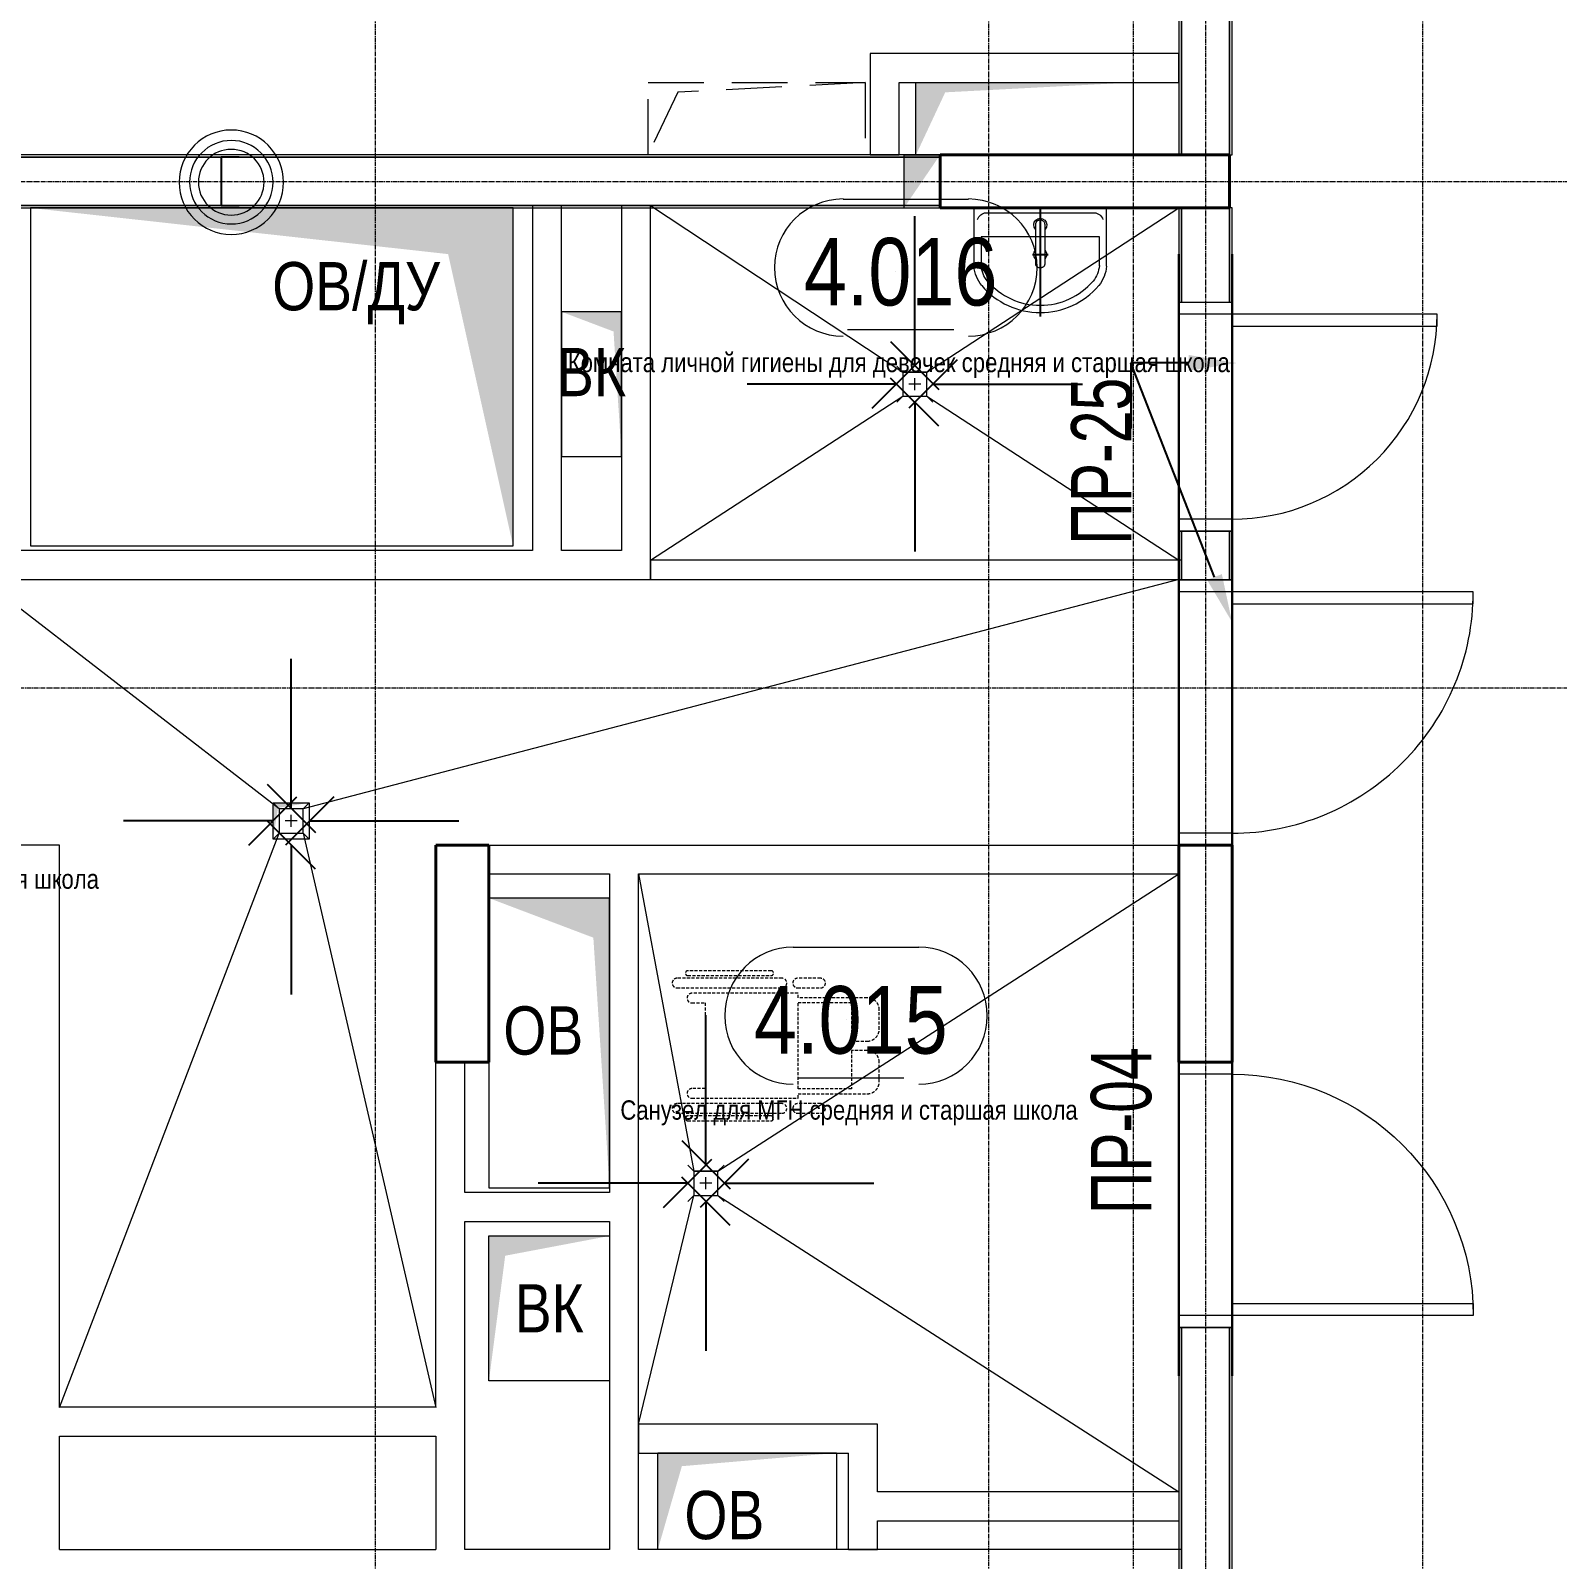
# Model space of a CAD drawing. Header units: millimetres. Extents: x -65509 to 912790, y 446 to 713294.
# Drawn here: x 438131 to 444460, y 521873 to 528208 of the extents above; entities that cross this region are included whole.
import ezdxf
from ezdxf import colors
from ezdxf.entities.mleader import LeaderData, LeaderLine
from ezdxf.enums import TextEntityAlignment as Align
from ezdxf.math import Vec2, Vec3

# ---------------------------------------------------------------- set-up
doc = ezdxf.new("R2010")
doc.units = ezdxf.units.MM
for name, pattern in [('CENTER2', [28.575, 19.05, -3.175, 3.175, -3.175]), ('DASHED', [19.05, 12.7, -6.35]), ('HIDDEN', [9.525, 6.35, -3.175]), ('HIDDEN2', [4.7625, 3.175, -1.5875])]:
    doc.linetypes.add(name, pattern=pattern)
doc.layers.get('Defpoints').update_dxf_attribs({"color": 250})
for name, color, linetype, lineweight in [('АИ_Сантехника', 4, 'Continuous', 0), ('АР_Area', 250, 'Continuous', 5), ('АР_Двери', 5, 'Continuous', 9), ('АР_Колонны', 250, 'Continuous', 30), ('АР_Отверстия', 250, 'Continuous', 9), ('АР_Сантехника_МГН', 4, 'Continuous', 0), ('АР_Стены ЖБ', 250, 'Continuous', 35), ('АР_Стены кирпич', 250, 'Continuous', 20), ('АР_Стены ПЕНОблок', 250, 'Continuous', 20), ('АР_Тонкая', 250, 'Continuous', 5), ('ВК_Шахты', 250, 'Continuous', 9), ('КМ_Фахверки', 250, 'Continuous', 25), ('ОВ_Классы', 250, 'Continuous', 0), ('ОВ_Отопление', 250, 'Continuous', 5), ('ОВ_Шахты', 250, 'Continuous', 5), ('РД_Оси_100', 250, 'Continuous', 0), ('РД_Разуклонка к трапам', 124, 'Continuous', 0)]:
    doc.layers.add(name, color=color, linetype=linetype, lineweight=lineweight)
for name, color, linetype, lineweight, plot in [('АР_Делит', 250, 'Continuous', 0, False), ('РД_Проем', 250, 'Continuous', 0, False), ('РД_проем_инж перемыч_подсчет', 250, 'Continuous', 30, False)]:
    doc.layers.add(name, color=color, linetype=linetype, lineweight=lineweight, plot=plot)
doc.layers.add('РД_Перемычка инж проемов', color=250, linetype='Continuous')
doc.styles.add('Arial0', font='arial.ttf')
doc.styles.add('style1', font='ARIALN.TTF')
doc.styles.add('ккк', font='isocpeur.ttf', dxfattribs={"width": 0.85, "oblique": 15})
doc.dimstyles.new('scale_100', dxfattribs={"dimtxt": 250, "dimasz": 125, "dimexe": 60, "dimexo": 100, "dimgap": 30, "dimtad": 1, "dimdec": 0, "dimdsep": 46, "dimtxsty": 'style1', "dimblk": 'OBLIQUE', "dimcen": 150, "dimdle": 60, "dimclrd": 256, "dimclre": 256, "dimclrt": 256, "dimadec": 0, "dimazin": 0, "dimtfac": 1, "dimtdec": 0, "dimtmove": 1, "dimatfit": 3, "dimldrblk": 'OBLIQUE', "dimfxl": 1, "dimtolj": 1, "dimtzin": 0, "dimarcsym": 0})

# ---------------------------------------------------------------- blocks, each defined once
blk = doc.blocks.new('otv')
at = {"linetype": 'Continuous'}
blk.add_lwpolyline([(0, -1), (0, 0), (1, 0), (1, -1)], close=True, dxfattribs=at)
blk.add_solid([(0, -1), (0, 0), (0.1346, -0.1366), (1, 0)], dxfattribs=at)
blk = doc.blocks.new('otv пунктир')
at = {"linetype": 'HIDDEN', "ltscale": 0.07}
blk.add_lwpolyline([(0, 0), (0, 1), (1, 1), (1, 0)], close=True, dxfattribs=at)
blk.add_lwpolyline([(0, 1), (0.1346, 0.1366), (1, 0)], dxfattribs=at)
blk = doc.blocks.new('Ф_пеноблок 200')
at = {"layer": 'АР_Делит', "color": 1}
for radius in [216.3, 173, 136.2]:
    blk.add_circle((103.4, -41.9), radius, dxfattribs=at)
at = {"layer": 'КМ_Фахверки'}
blk.add_lwpolyline([(0, -75), (0, 0), (200, 0), (200, -75)], dxfattribs=at)
blk = doc.blocks.new('_Oblique')
at = {"color": 0, "linetype": 'ByBlock', "lineweight": -2}
blk.add_line((-0.5, -0.5), (0.5, 0.5), dxfattribs=at)
blk = doc.blocks.new('A$Cd7e03b91')
at = {"layer": 'РД_Разуклонка к трапам', "lineweight": 0}
for p, q in [((-100, 100), (-150, 150)), ((100, 100), (150, 150)), ((-50, 0), (50, 0)), ((0, -50), (0, 50)), ((-100, -100), (-150, -150)), ((100, -100), (150, -150))]:
    blk.add_line(p, q, dxfattribs=at)
blk.add_lwpolyline([(-100, 100), (100, 100), (100, -100), (-100, -100), (-100, 100)], dxfattribs=at)
blk.add_lwpolyline([(-100, 100), (100, 100), (100, -100), (-100, -100), (-100, 100)], dxfattribs=at)
blk = doc.blocks.new('СОШ_2200_АР_ОСИ_М100_28.05.24')
at = {"layer": 'РД_Оси_100', "linetype": 'CENTER2'}
for p, q in [((49960, -6155), (49960, 139938.679)), ((71363.995, 19200), (33000, 19200))]:
    blk.add_line(p, q, dxfattribs=at)
for points in [[(52500, 139938.679), (52500, -5755), (52358.276, -6155)], [(53100, 139938.679), (53100, -5755), (52949.266, -6155)], [(54300, 139938.679), (54300, -6155)], [(53400, 70753.904), (53400, -5755), (53550, -6155)], [(33000, 21300), (71363.995, 21300)]]:
    blk.add_lwpolyline(points, dxfattribs=at)
blk = doc.blocks.new('Коляска')
at = {"layer": 'АИ_Сантехника', "linetype": 'DASHED', "lineweight": 0}
for p, q in [((-310.9, 71.7), (-310.9, -273.5)), ((-290.9, -273.5), (-290.9, 71.7)), ((-279.8, 116.6), (-279.8, -318.4)), ((-239.8, -318.4), (-239.8, 116.6)), ((239.8, 116.6), (239.8, -318.4)), ((279.8, -318.4), (279.8, 116.6)), ((290.9, 71.7), (290.9, -273.5)), ((310.9, -273.5), (310.9, 71.7)), ((-217.5, 55), (-217.5, -385)), ((-177.5, 0), (-177.5, 55)), ((177.5, 0), (-177.5, 0)), ((177.5, 55), (177.5, 0)), ((217.5, -385), (217.5, 55)), ((-279.8, -383.4), (-279.8, -478.4)), ((-239.8, -478.4), (-239.8, -383.4)), ((-217.5, -385), (-199, -385)), ((-199, -385), (-199, -671.7)), ((-179, -606.7), (-179, -385)), ((-179, -385), (179, -385)), ((179, -385), (179, -606.7)), ((199, -671.7), (199, -385)), ((199, -385), (217.5, -385)), ((239.8, -383.4), (239.8, -478.4)), ((279.8, -478.4), (279.8, -383.4)), ((-19, -606.7), (-179, -606.7)), ((-19, -671.7), (-19, -606.7)), ((179, -606.7), (19, -606.7)), ((19, -606.7), (19, -671.7)), ((-149, -721.7), (-69, -721.7)), ((69, -721.7), (149, -721.7))]:
    blk.add_line(p, q, dxfattribs=at)
for centre, radius, start, end in [((-259.8, 116.6), 20, 0, 180), ((259.8, 116.6), 20, 0, 180), ((-300.9, 71.7), 10, 0, 180), ((-197.5, 55), 20, 0, 180), ((197.5, 55), 20, 0, 180), ((300.9, 71.7), 10, 0, 180), ((-300.9, -273.5), 10, 180, 0), ((300.9, -273.5), 10, 180, 0), ((-259.8, -318.4), 20, 180, 0), ((-259.8, -383.4), 20, 0, 180), ((259.8, -318.4), 20, 180, 0), ((259.8, -383.4), 20, 0, 180), ((-259.8, -478.4), 20, 180, 0), ((259.8, -478.4), 20, 180, 0), ((-149, -671.7), 50, 180, 270), ((-69, -671.7), 50, 270, 0), ((69, -671.7), 50, 180, 270), ((149, -671.7), 50, 270, 0)]:
    blk.add_arc(centre, radius, start, end, dxfattribs=at)
blk = doc.blocks.new('Раковина 550х435')
for points in [[(-241.8, 275), (0, 275), (0, -275), (-241.8, -275)], [(0, -275), (0, 275)], [(-240.2, 245), (-120, 245), (-120, -245), (-240.2, -245)], [(-20, -224.7), (-20, 224.7)]]:
    blk.add_lwpolyline(points)
for points in [[(-321.9, -242.7, -0.459952), (-321.9, 242.7)], [(-302.8, -219.5, -0.458637), (-302.8, 219.5)]]:
    blk.add_lwpolyline(points, format="xyb")
for centre, radius, start, end in [((-226.7, 122.1), 153.6, 95.62187, 128.26685), ((-59.6, 221.7), 39.7, 4.35212, 73.11896), ((-226.7, 122.1), 123.6, 95.62187, 128.26685), ((-193, 0), 27, 47.79455, 132.20545), ((-70, 0), 27, 227.79455, 132.20545), ((-193, 0), 27, 227.79455, 312.20545), ((-226.7, -122.1), 153.6, 231.73315, 264.37813), ((-226.7, -122.1), 123.6, 231.73315, 264.37813), ((-59.6, -221.7), 39.7, 286.88104, 355.64788)]:
    blk.add_arc(centre, radius, start, end)
blk.add_open_spline([(-232.3, 20), (-233.1, 20), (-233.9, 19.9), (-235.6, 19.6), (-236.4, 19.3), (-238, 18.6), (-238.8, 18.1), (-240.7, 16.8), (-241.7, 15.7), (-243.6, 13.4), (-244.4, 12.2), (-245.6, 9.4), (-246.1, 8), (-246.9, 5.2), (-247.1, 3.7), (-247.3, 1.6), (-247.3, 0.8), (-247.3, -0.6), (-247.3, -1.3), (-247.2, -2.7), (-247.1, -3.5), (-246.7, -5.9), (-246.3, -7.7), (-244.9, -11.1), (-244.1, -12.7), (-242.2, -15.3), (-241.2, -16.3), (-238.9, -18.1), (-237.7, -18.8), (-235.4, -19.6), (-234.4, -19.9), (-233.2, -20), (-233, -20), (-232.8, -20), (-232.7, -20), (-232.6, -20), (-232.5, -20), (-232.3, -20), (-232.3, -20), (-232.3, -20), (-232.3, -20), (-232.2, -20), (-232.2, -20), (-232.1, -20), (-232.1, -20), (-232, -20), (-231.9, -20), (-231.6, -20), (-231.4, -20), (-230.9, -20), (-230.6, -20), (-229.5, -20), (-228.8, -20), (-226.7, -20), (-225.2, -20), (-220.8, -20), (-217.9, -20), (-208.7, -20), (-202.4, -20), (-182.7, -20), (-168.5, -20), (-150.2, -20), (-147, -20), (-137.3, -20), (-130.6, -20), (-110.2, -20), (-95.8, -20), (-77.8, -20), (-74.7, -20), (-71.5, -20), (-71.2, -20), (-70.9, -20), (-70.8, -20), (-70.5, -20), (-70.4, -20), (-70.3, -20), (-70.2, -20), (-70.1, -20), (-70.1, -20), (-70, -20), (-70, -20), (-70, -20), (-70, -20), (-70, -20), (-70, -20), (-69.9, -20), (-69.9, -20), (-69.9, -20), (-69.8, -20), (-69.7, -20), (-69.7, -20), (-69.5, -20), (-69.3, -20), (-68.9, -20), (-68.6, -20), (-67.8, -19.9), (-67.2, -19.8), (-65.5, -19.5), (-64.3, -19.2), (-62, -18.4), (-60.9, -17.9), (-58.7, -16.6), (-57.7, -15.8), (-55.8, -14.1), (-54.9, -13.2), (-53.4, -11.2), (-52.7, -10.1), (-51.6, -7.9), (-51.1, -6.7), (-50.5, -4.4), (-50.2, -3.3), (-50, -1.5), (-50, -0.9), (-50, 0.1), (-50, 0.4), (-50, 1.2), (-50.1, 1.6), (-50.2, 2.7), (-50.3, 3.5), (-50.8, 5.7), (-51.3, 7.2), (-52.6, 10.1), (-53.5, 11.4), (-55.6, 13.9), (-56.8, 15.1), (-59.4, 17), (-60.8, 17.8), (-63.7, 19), (-65.2, 19.5), (-66.9, 19.8), (-67.1, 19.8), (-67.8, 19.9), (-68.3, 19.9), (-68.9, 20), (-69, 20), (-69.3, 20), (-69.5, 20), (-69.8, 20), (-69.9, 20), (-70, 20), (-70, 20), (-70, 20), (-70, 20), (-70.1, 20), (-70.1, 20), (-70.1, 20), (-70.2, 20), (-70.3, 20), (-70.4, 20), (-70.7, 20), (-70.8, 20), (-71.3, 20), (-71.7, 20), (-72.7, 20), (-73.4, 20), (-75.4, 20), (-76.7, 20), (-80.7, 20), (-83.4, 20), (-91.3, 20), (-96.4, 20), (-111.7, 20), (-121.5, 20), (-149.9, 20), (-167.5, 20), (-201.6, 20), (-217.8, 20), (-232.3, 20)], degree=3, knots=[0, 0, 0, 0, 0.153365, 0.153365, 0.30673, 0.30673, 0.460095, 0.460095, 0.703256, 0.703256, 0.946417, 0.946417, 1.189578, 1.189578, 1.432739, 1.432739, 1.565545, 1.565545, 1.691125, 1.691125, 1.816705, 1.816705, 2.111192, 2.111192, 2.405679, 2.405679, 2.645118, 2.645118, 2.884557, 2.884557, 3.077844, 3.077844, 3.107789, 3.107789, 3.118001, 3.118001, 3.138423, 3.138423, 3.141442, 3.141442, 3.141976, 3.141976, 3.142511, 3.142511, 3.143579, 3.143579, 3.145716, 3.145716, 3.14999, 3.14999, 3.158538, 3.158538, 3.175635, 3.175635, 3.209827, 3.209827, 3.278213, 3.278213, 3.414983, 3.414983, 3.688524, 3.688524, 3.745517, 3.745517, 3.859502, 3.859502, 4.087472, 4.087472, 4.133346, 4.133346, 4.136438, 4.136438, 4.138418, 4.138418, 4.140015, 4.140015, 4.140937, 4.140937, 4.141313, 4.141313, 4.141684, 4.141684, 4.142394, 4.142394, 4.143815, 4.143815, 4.146658, 4.146658, 4.152342, 4.152342, 4.163711, 4.163711, 4.186448, 4.186448, 4.231923, 4.231923, 4.322872, 4.322872, 4.504772, 4.504772, 4.686671, 4.686671, 4.86857, 4.86857, 5.05047, 5.05047, 5.232369, 5.232369, 5.414268, 5.414268, 5.596168, 5.596168, 5.695139, 5.695139, 5.756437, 5.756437, 5.817734, 5.817734, 5.940329, 5.940329, 6.172478, 6.172478, 6.404627, 6.404627, 6.636776, 6.636776, 6.868925, 6.868925, 7.101074, 7.101074, 7.139346, 7.139346, 7.215891, 7.215891, 7.233819, 7.233819, 7.269676, 7.269676, 7.283061, 7.283061, 7.283218, 7.283218, 7.283375, 7.283375, 7.28369, 7.28369, 7.28432, 7.28432, 7.285579, 7.285579, 7.288098, 7.288098, 7.293136, 7.293136, 7.303211, 7.303211, 7.323361, 7.323361, 7.363661, 7.363661, 7.444261, 7.444261, 7.605462, 7.605462, 7.927863, 7.927863, 8.283185, 8.283185, 8.283185, 8.283185])
at = {"layer": 'Defpoints'}
blk.add_line((-193, -32.4), (-193, 32.4), dxfattribs=at)
blk.add_lwpolyline([(0, 0), (-450, 0)], dxfattribs=at)
blk = doc.blocks.new('MOK-МаркаПом_овал_ареал')
for p, q in [((-2.986, 3.764), (3.522, 3.764)), ((-2.75, -3), (2.75, -3))]:
    blk.add_line(p, q)
for centre, radius, start, end in [((-2.986, 0.215), 3.55, 90, 270), ((3.522, 0.215), 3.55, 270, 90), ((-7.411, 0), 7.161, 0, 0.00095)]:
    blk.add_arc(centre, radius, start, end)
at = {"color": 0, "style": 'style1'}
blk.add_attdef('АР-ПОМЕЩЕНИЕ:НОМЕР', text='', height=3, dxfattribs=at).set_placement((0.261, 0), align=Align.MIDDLE)
blk = doc.blocks.new('MOK-МаркаПеремычки')
at = {"color": 0, "style": 'ккк', "oblique": 15, "width": 0.85}
blk.add_attdef('АР-ПРОЕМ:ПЕРЕМЫЧКА', text='', height=2.5, dxfattribs=at).set_placement((0, 0), align=Align.MIDDLE)

msp = doc.modelspace()

# ---------------------------------------------------------------- hatches: boundary and pattern name
at = {"layer": 'ОВ_Отопление', "linetype": 'Continuous', "lineweight": 5}
for points in [[(441900.879, 527693.321), (441750.879, 527693.321), (441825.879, 527583.321)], [(441750.879, 527693.321), (441750.879, 527473.321), (441825.879, 527583.321)]]:
    msp.add_hatch(color=256, dxfattribs=at).paths.add_polyline_path(points, flags=0)

# ---------------------------------------------------------------- linework, layer by layer
at = {"layer": 'АР_Двери', "linetype": 'Continuous', "lineweight": 9}
for points in [[(442890.88, 527033.32), (442890.88, 527083.32), (443110.88, 527083.32), (443110.88, 527033.32)], [(443110.88, 527033.32), (443110.88, 526983.32), (443960.88, 526983.321), (443960.88, 527033.321)], [(442890.881, 526183.32), (442890.881, 526133.32), (443110.881, 526133.32), (443110.881, 526183.32)], [(442890.881, 525882.318), (442890.881, 525932.318), (443110.881, 525932.318), (443110.881, 525882.318)], [(443110.881, 525882.318), (443110.881, 525832.318), (444110.881, 525832.319), (444110.881, 525882.319)], [(442890.882, 524882.318), (442890.882, 524832.318), (443110.882, 524832.318), (443110.882, 524882.318)], [(442890.88, 523883.318), (442890.88, 523933.318), (443110.88, 523933.318), (443110.88, 523883.318)], [(443110.881, 522883.318), (443110.881, 522933.318), (444110.881, 522933.319), (444110.881, 522883.319)], [(442890.881, 522883.318), (442890.881, 522833.318), (443110.881, 522833.318), (443110.881, 522883.318)]]:
    msp.add_lwpolyline(points, close=True, dxfattribs=at)
for centre, radius in [((443110.88, 527033.32), 850), ((443110.881, 525882.318), 1000)]:
    msp.add_arc(centre, radius, 270.0000629, 0.0000629, dxfattribs=at)
at = {"layer": 'АР_Двери', "linetype": 'Continuous', "lineweight": 9, "extrusion": (0, 0, -1)}
msp.add_arc((-443110.881, 522883.318), 1000, 89.9999574, 179.9999574, dxfattribs=at)
at = {"layer": 'АР_Колонны', "linetype": 'HIDDEN2', "lineweight": 25}
for p, q in [((441900.879, 527693.318), (443100.879, 527693.318)), ((441900.879, 527473.318), (441900.879, 527693.318)), ((443100.879, 527693.318), (443100.879, 527473.318)), ((443100.879, 527473.318), (441900.879, 527473.318)), ((439810.875, 524832.968), (440030.875, 524832.968)), ((439810.875, 523932.968), (439810.875, 524832.968)), ((440030.875, 524832.968), (440030.875, 523932.968)), ((442890.882, 524833.318), (443110.882, 524833.318)), ((442890.882, 523933.318), (442890.882, 524833.318)), ((443110.882, 524833.318), (443110.882, 523933.318)), ((440030.875, 523932.968), (439810.875, 523932.968)), ((443110.882, 523933.318), (442890.882, 523933.318))]:
    msp.add_line(p, q, dxfattribs=at)
at = {"layer": 'АР_Колонны', "linetype": 'Continuous', "lineweight": 35}
for p, q in [((441900.879, 527693.318), (441900.879, 527473.318)), ((443100.879, 527693.318), (441900.879, 527693.318)), ((443100.879, 527473.318), (443100.879, 527693.318)), ((441900.879, 527473.318), (443100.879, 527473.318)), ((440030.875, 524832.968), (439810.875, 524832.968)), ((439810.875, 524832.968), (439810.875, 523932.968)), ((440030.875, 523932.968), (440030.875, 524832.968)), ((443110.882, 524833.318), (442890.882, 524833.318)), ((442890.882, 524833.318), (442890.882, 523933.318)), ((443110.882, 523933.318), (443110.882, 524833.318)), ((439810.875, 523932.968), (440030.875, 523932.968)), ((442890.882, 523933.318), (443110.882, 523933.318))]:
    msp.add_line(p, q, dxfattribs=at)
at = {"layer": 'АР_Стены ЖБ', "linetype": 'Continuous', "lineweight": 40}
for p, q in [((443100.879, 527693.318), (441900.879, 527693.318)), ((441900.879, 527693.318), (441900.879, 527473.318)), ((443100.879, 527473.318), (443100.879, 527693.318)), ((441900.879, 527473.318), (443100.879, 527473.318)), ((440030.875, 524832.968), (439810.875, 524832.968)), ((439810.875, 524832.968), (439810.875, 523932.968)), ((440030.875, 523932.968), (440030.875, 524832.968)), ((443110.882, 524833.318), (442890.882, 524833.318)), ((442890.882, 524833.318), (442890.882, 523933.318)), ((443110.882, 523933.318), (443110.882, 524833.318)), ((439810.875, 523932.968), (440030.875, 523932.968)), ((442890.882, 523933.318), (443110.882, 523933.318))]:
    msp.add_line(p, q, dxfattribs=at)
at = {"layer": 'АР_Стены кирпич', "linetype": 'Continuous', "lineweight": 20}
for p, q in [((441610.882, 528113.321), (441610.882, 527693.314)), ((442890.882, 528113.321), (441610.882, 528113.321)), ((442890.882, 527993.321), (442890.882, 528113.321)), ((441730.882, 527693.314), (441730.882, 527993.321)), ((441730.882, 527993.321), (442890.882, 527993.321)), ((441610.882, 527693.314), (441730.882, 527693.314)), ((440330.882, 527483.318), (440210.882, 527483.318)), ((440210.882, 527483.318), (440210.882, 526053.32)), ((440330.882, 526053.32), (440330.882, 527483.318)), ((440700.882, 527483.318), (440580.882, 527483.318)), ((440580.882, 527483.318), (440580.882, 526053.32)), ((440700.882, 525933.32), (440700.882, 527483.318)), ((440210.882, 526053.32), (438050.882, 526053.32)), ((440580.882, 526053.32), (440330.882, 526053.32)), ((437930.882, 525933.32), (440700.882, 525933.32)), ((438250.882, 524833.318), (437930.882, 524833.318)), ((438250.882, 522503.318), (438250.882, 524833.318)), ((440030.881, 524833.318), (442890.882, 524833.318)), ((440030.881, 524833.318), (440030.881, 524713.318)), ((442890.882, 524713.318), (442890.882, 524833.318)), ((440030.881, 524713.318), (440530.882, 524713.318)), ((440530.882, 524713.318), (440530.882, 523393.318)), ((440650.882, 521913.318), (440650.882, 524713.318)), ((440650.882, 524713.318), (442890.882, 524713.318)), ((439930.881, 523933.318), (439810.881, 523933.318)), ((439810.882, 522503.318), (439810.881, 523933.318)), ((439930.882, 523393.317), (439930.881, 523933.318)), ((440530.882, 523393.318), (439930.882, 523393.317)), ((439930.882, 523273.317), (440530.882, 523273.318)), ((439930.882, 521913.318), (439930.882, 523273.317)), ((440530.882, 523273.318), (440530.882, 521913.318)), ((439810.882, 522503.318), (438250.882, 522503.318)), ((441641.263, 522433.314), (440650.882, 522433.314)), ((440650.882, 522433.314), (440650.882, 522313.314)), ((441641.263, 522153.314), (441641.263, 522433.314)), ((438250.882, 522383.318), (439810.882, 522383.318)), ((438250.882, 521913.318), (438250.882, 522383.318)), ((439810.882, 522383.318), (439810.882, 521913.318)), ((440650.882, 522313.314), (441521.263, 522313.314)), ((441521.263, 521913.318), (441521.263, 522313.314)), ((442891.53, 522153.314), (441641.263, 522153.314)), ((442891.53, 522033.314), (442891.53, 522153.314)), ((441641.263, 521913.318), (441641.263, 522033.314)), ((441641.263, 522033.314), (442891.53, 522033.314)), ((438250.882, 521913.318), (439810.882, 521913.318)), ((440530.882, 521913.318), (439930.882, 521913.318)), ((442900.882, 521913.318), (440650.882, 521913.318)), ((441521.263, 521913.318), (441641.263, 521913.318)), ((442900.882, 521793.318), (442900.882, 521913.318))]:
    msp.add_line(p, q, dxfattribs=at)
at = {"layer": 'АР_Стены ПЕНОблок', "linetype": 'Continuous', "lineweight": 20}
for p, q in [((442900.882, 528593.318), (442900.882, 527693.321)), ((443100.882, 527693.321), (443100.882, 528593.318)), ((442900.882, 527693.321), (443100.882, 527693.321)), ((441900.879, 527683.321), (435320.882, 527683.318)), ((441900.879, 527483.321), (441900.879, 527683.321)), ((435320.882, 527483.318), (441900.879, 527483.321)), ((443100.879, 527473.318), (442900.879, 527473.318)), ((442900.879, 527473.318), (442900.88, 527083.32)), ((443100.88, 527083.32), (443100.879, 527473.318)), ((442900.88, 527083.32), (443100.88, 527083.32)), ((443100.881, 526133.32), (442900.881, 526133.319)), ((442900.881, 526133.319), (442900.881, 525933.32)), ((443100.881, 525933.32), (443100.881, 526133.32)), ((442900.882, 526013.32), (440700.882, 526013.32)), ((440700.882, 526013.32), (440700.882, 525933.32)), ((442900.882, 525933.32), (442900.882, 526013.32)), ((440700.882, 525933.32), (442900.882, 525933.32)), ((442900.881, 525933.32), (443100.881, 525933.32)), ((443100.88, 523934.318), (442900.88, 523934.318)), ((442900.88, 523934.318), (442900.88, 523933.32)), ((442900.88, 523933.32), (443100.88, 523933.32)), ((443100.88, 523933.32), (443100.88, 523934.318)), ((443100.881, 522833.318), (442900.881, 522833.318)), ((442900.881, 522833.318), (442900.882, 521633.328)), ((443100.882, 521633.328), (443100.881, 522833.318))]:
    msp.add_line(p, q, dxfattribs=at)
at = {"layer": 'АР_Тонкая', "linetype": 'Continuous', "lineweight": 0}
for p, q in [((442890.882, 528593.318), (442890.882, 527693.321)), ((442900.882, 527693.321), (442900.882, 528593.318)), ((443100.882, 528593.318), (443100.882, 527693.321)), ((443110.882, 527693.321), (443110.882, 528593.318)), ((441900.879, 527693.321), (435320.882, 527693.318)), ((441900.879, 527683.321), (441900.879, 527693.321)), ((442890.882, 527693.321), (442900.882, 527693.321)), ((443100.882, 527693.321), (443110.882, 527693.321)), ((435320.882, 527683.318), (441900.879, 527683.321)), ((441900.879, 527483.321), (435320.882, 527483.318)), ((435320.882, 527473.318), (441900.879, 527473.321)), ((441900.879, 527473.321), (441900.879, 527483.321)), ((442900.879, 527473.318), (442890.879, 527473.318)), ((442890.879, 527473.318), (442890.88, 527083.32)), ((442900.88, 527083.32), (442900.879, 527473.318)), ((443110.879, 527473.318), (443100.879, 527473.318)), ((443100.879, 527473.318), (443100.88, 527083.32)), ((443110.88, 527083.32), (443110.879, 527473.318)), ((442890.88, 527083.32), (442900.88, 527083.32)), ((443100.88, 527083.32), (443110.88, 527083.32)), ((442900.881, 526133.319), (442890.881, 526133.319)), ((442890.881, 526133.319), (442890.881, 525933.32)), ((442900.881, 525933.32), (442900.881, 526133.319)), ((443110.881, 526133.32), (443100.881, 526133.32)), ((443100.881, 526133.32), (443100.881, 525933.32)), ((443110.881, 525933.32), (443110.881, 526133.32)), ((442890.881, 525933.32), (442900.881, 525933.32)), ((443100.881, 525933.32), (443110.881, 525933.32)), ((442900.88, 523934.318), (442890.88, 523934.318)), ((442890.88, 523934.318), (442890.88, 523933.32)), ((442890.88, 523933.32), (442900.88, 523933.32)), ((442900.88, 523933.32), (442900.88, 523934.318)), ((443110.88, 523934.318), (443100.88, 523934.318)), ((443100.88, 523934.318), (443100.88, 523933.32)), ((443100.88, 523933.32), (443110.88, 523933.32)), ((443110.88, 523933.32), (443110.88, 523934.318)), ((442900.881, 522833.318), (442890.881, 522833.318)), ((442890.881, 522833.318), (442890.882, 521633.328)), ((442900.882, 521633.328), (442900.881, 522833.318)), ((443110.881, 522833.318), (443100.881, 522833.318)), ((443100.881, 522833.318), (443100.882, 521633.328)), ((443110.882, 521633.328), (443110.881, 522833.318))]:
    msp.add_line(p, q, dxfattribs=at)
at = {"layer": 'ОВ_Отопление', "linetype": 'Continuous', "lineweight": 9}
for p, q in [((441750.879, 527693.321), (441900.879, 527693.321)), ((441750.879, 527693.321), (441750.879, 527473.321)), ((441900.879, 527693.321), (441900.879, 527473.321)), ((441750.879, 527473.321), (441900.879, 527473.321))]:
    msp.add_line(p, q, dxfattribs=at)
at = {"layer": 'РД_Проем', "linetype": 'Continuous', "lineweight": 0}
for p, q in [((442890.88, 527083.319), (442890.881, 526133.319)), ((443110.88, 527083.32), (443110.881, 526133.32)), ((442890.881, 525933.32), (442890.882, 524833.32)), ((443110.881, 525933.32), (443110.882, 524833.32)), ((442890.88, 523933.32), (442890.881, 522833.32)), ((443110.88, 523933.32), (443110.881, 522833.32))]:
    msp.add_line(p, q, dxfattribs=at)
at = {"layer": 'РД_проем_инж перемыч_подсчет', "linetype": 'Continuous', "lineweight": 30}
for p, q in [((442890.879, 527282.318), (442890.882, 524832.318)), ((443110.879, 527282.318), (443110.882, 524832.318)), ((442890.88, 523933.32), (442890.881, 522633.32)), ((443110.88, 523933.32), (443110.881, 522633.32))]:
    msp.add_line(p, q, dxfattribs=at)
at = {"layer": 'РД_Разуклонка к трапам', "ltscale": 2}
for points in [[(440700.882, 527483.318), (441745.883, 526793.317), (441845.883, 526793.317), (442890.882, 527473.317)], [(440700.882, 526013.32), (441745.883, 526693.317), (441845.883, 526693.317), (442890.882, 526013.32)], [(442890.876, 525932.968), (439261.212, 524982.968), (439161.211, 524982.968), (437930.876, 525932.969)], [(438250.877, 522502.967), (439161.212, 524882.968), (439261.212, 524882.968), (439810.875, 522502.967)], [(440650.88, 524713.318), (440880.201, 523481.477), (440980.201, 523481.477), (442890.88, 524713.318)], [(440650.88, 522433.314), (440880.201, 523381.477), (440980.201, 523381.477), (442890.88, 522153.314)]]:
    msp.add_lwpolyline(points, dxfattribs=at)

# ---------------------------------------------------------------- block references
at = {"layer": 'АИ_Сантехника', "xscale": -1, "rotation": 270}
msp.add_blockref('Раковина 550х435', (442315.882, 527473.318), dxfattribs=at)
at = {"layer": 'АР_Area', "linetype": 'Continuous', "lineweight": 5}
ref = msp.add_blockref('MOK-МаркаПом_овал_ареал', (441737.275, 527209.197), dxfattribs=dict(at, xscale=80, yscale=80, zscale=80))
ref.add_attrib('АР-ПОМЕЩЕНИЕ:НОМЕР', '4.016', dxfattribs={"layer": '0', "color": 0, "height": 280, "style": 'style1'}).set_placement((441737.275, 527209.197), align=Align.MIDDLE)
ref.add_attrib('АР-ПОМЕЩЕНИЕ:НАИМЕНОВАНИЕ', 'Комната личной гигиены для девочек средняя и старшая школа', dxfattribs={"layer": 'Defpoints', "color": 2, "height": 80, "style": 'style1'}).set_placement((441729.743, 526824.083), align=Align.MIDDLE)
ref = msp.add_blockref('MOK-МаркаПом_овал_ареал', (437347.342, 525065.791), dxfattribs=dict(at, xscale=80, yscale=80, zscale=80))
ref.add_attrib('АР-ПОМЕЩЕНИЕ:НОМЕР', '4.013', dxfattribs={"layer": '0', "color": 0, "height": 280, "style": 'style1'}).set_placement((437347.342, 525065.791), align=Align.MIDDLE)
ref.add_attrib('АР-ПОМЕЩЕНИЕ:НАИМЕНОВАНИЕ', 'Санузел для мальчиков стедняя и старшая школа', dxfattribs={"layer": 'Defpoints', "color": 2, "height": 80, "style": 'style1'}).set_placement((437339.81, 524680.677), align=Align.MIDDLE)
ref = msp.add_blockref('MOK-МаркаПом_овал_ареал', (441530.862, 524108.878), dxfattribs=dict(at, xscale=80, yscale=80, zscale=80))
ref.add_attrib('АР-ПОМЕЩЕНИЕ:НОМЕР', '4.015', dxfattribs={"layer": '0', "color": 0, "height": 280, "style": 'style1'}).set_placement((441530.862, 524108.878), align=Align.MIDDLE)
ref.add_attrib('АР-ПОМЕЩЕНИЕ:НАИМЕНОВАНИЕ', 'Санузел для МГН средняя и старшая школа', dxfattribs={"layer": 'Defpoints', "color": 2, "height": 80, "style": 'style1'}).set_placement((441523.329, 523723.763), align=Align.MIDDLE)
at = {"layer": 'АР_Отверстия', "xscale": 740, "yscale": 400}
msp.add_blockref('otv', (440730.882, 522313.839), dxfattribs=at)
at = {"layer": 'АР_Сантехника_МГН', "rotation": 90.00000000000001}
msp.add_blockref('Коляска', (440927.008, 524001.417), dxfattribs=at)
at = {"layer": 'ВК_Шахты'}
for p, xscale, yscale in [((440580.882, 527043.318), -250, 600), ((439136.212, 525007.968), 150, 150), ((440030.881, 523213.318), 500, 600)]:
    msp.add_blockref('otv', p, dxfattribs=dict(at, xscale=xscale, yscale=yscale))
at = {"layer": 'КМ_Фахверки', "xscale": -1, "rotation": 90}
msp.add_blockref('Ф_пеноблок 200', (438920.882, 527683.318), dxfattribs=at)
at = {"layer": 'ОВ_Классы', "xscale": 300, "yscale": 900, "rotation": 270}
msp.add_blockref('otv пунктир', (440690.882, 527993.321), dxfattribs=at)
at = {"layer": 'ОВ_Шахты', "xscale": 900, "yscale": 300, "zscale": 300}
msp.add_blockref('otv', (441800.882, 527993.321), dxfattribs=at)
at = {"layer": 'ОВ_Шахты'}
for p, xscale, yscale in [((440130.882, 527473.316), -2000, 1400), ((440530.881, 524613.318), -500, 1200)]:
    msp.add_blockref('otv', p, dxfattribs=dict(at, xscale=xscale, yscale=yscale))
at = {"layer": 'РД_Оси_100'}
msp.add_blockref('СОШ_2200_АР_ОСИ_М100_28.05.24', (389600.882, 506283.318), dxfattribs=at)
at = {"layer": 'РД_Перемычка инж проемов', "linetype": 'Continuous', "lineweight": -3}
ref = msp.add_blockref('MOK-МаркаПеремычки', (442568.905, 526423.826, 200), dxfattribs=dict(at, xscale=100, yscale=100, zscale=100, rotation=89.99999999999999))
ref.add_attrib('АР-ПРОЕМ:ПЕРЕМЫЧКА', 'ПР-25', dxfattribs={"layer": '0', "color": 0, "height": 250, "rotation": 90, "style": 'Arial0', "width": 0.7}).set_placement((442568.905, 526423.826, 200), align=Align.MIDDLE)
ref = msp.add_blockref('MOK-МаркаПеремычки', (442650.88, 523649.32), dxfattribs=dict(at, xscale=100, yscale=100, zscale=100, rotation=89.99999999999999))
ref.add_attrib('АР-ПРОЕМ:ПЕРЕМЫЧКА', 'ПР-04', dxfattribs={"layer": '0', "color": 0, "height": 250, "rotation": 90, "style": 'Arial0', "width": 0.7}).set_placement((442650.88, 523649.32), align=Align.MIDDLE)
at = {"layer": 'РД_Разуклонка к трапам', "ltscale": 2, "xscale": -0.5000000000000002, "yscale": 0.5000000000000002, "zscale": 0.5}
for p in [(441795.883, 526743.317), (439211.212, 524932.968), (440930.201, 523431.477)]:
    msp.add_blockref('A$Cd7e03b91', p, dxfattribs=at)

# ---------------------------------------------------------------- texts
at = {"layer": 'АР_Отверстия', "insert": (441006.588, 522055.234), "char_height": 200, "width": 1850, "attachment_point": 5, "style": 'style1'}
msp.add_mtext('ОВ', dxfattribs=at)
at = {"layer": 'ВК_Шахты', "char_height": 200, "attachment_point": 5, "style": 'style1'}
for insert, width in [((440455.882, 526793.318), 250), ((440280.881, 522913.318), 500)]:
    msp.add_mtext('ВК', dxfattribs=dict(at, insert=insert, width=width))
at = {"layer": 'ОВ_Шахты', "char_height": 200, "attachment_point": 5, "style": 'style1'}
for s, insert, width in [('ОВ/ДУ', (439480.111, 527120.057), 3740.42675), ('ОВ', (440255.881, 524063.318), 1850)]:
    msp.add_mtext(s, dxfattribs=dict(at, insert=insert, width=width))

# ---------------------------------------------------------------- leaders
at = {"layer": 'РД_Перемычка инж проемов', "lineweight": 0}
ml = msp.add_multileader_mtext('Standard', dxfattribs=at)
ml.set_content('Ф', color=256, style='style1')
ml.set_leader_properties()
ml.build(insert=Vec2(0, 0))
ml.multileader.update_dxf_attribs({"text_left_attachment_type": 6, "text_right_attachment_type": 6, "dogleg_length": 3, "arrow_head_size": 200, "scale": 100})
ctx = ml.context
ctx.base_point, ctx.scale, ctx.char_height, ctx.arrow_head_size, ctx.landing_gap_size, ctx.plane_origin, ctx.plane_x_axis, ctx.plane_y_axis = Vec3(442691.677, 526560.886), 100, 5, 200, 0, Vec3(441796.71, 522983.757), Vec3(0, 1), Vec3(-1, 0)
ctx.left_attachment, ctx.right_attachment = 6, 6
notes = []
notes.append((ctx, [(0, (1, 1, 0), (442691.677, 526831.638), (0, -1), 266.856, [(0, [(443110.881, 525757.629)], 0, []), (1, [(443130.659, 526830.673)], 0, [])])]))
ctx.mtext.insert, ctx.mtext.text_direction, ctx.mtext.rotation, ctx.mtext.flow_direction = Vec3(442685.677, 526560.886), Vec3(0, 1), 1.57079633, 5
at = {"layer": 'РД_Разуклонка к трапам', "ltscale": 2}
for points in [[(441795.934, 526820.39), (441795.934, 527439.669)], [(441719.85, 526743.317), (441100.571, 526743.317)], [(441871.915, 526743.317), (442491.194, 526743.317)], [(441795.934, 526668.326), (441795.934, 526049.047)], [(439211.263, 524985.041), (439211.263, 525604.32)], [(439135.18, 524932.968), (438515.901, 524932.968)], [(439287.244, 524932.968), (439906.523, 524932.968)], [(439211.263, 524832.977), (439211.263, 524213.698)], [(440930.252, 523508.55), (440930.252, 524127.829)], [(440854.169, 523431.477), (440234.89, 523431.477)], [(441006.233, 523431.477), (441625.512, 523431.477)], [(440930.252, 523356.486), (440930.252, 522737.207)]]:
    msp.add_leader(points, dimstyle='scale_100', override={"dimasz": 200, "dimgap": 30, "dimtad": 0}, dxfattribs=at)
for ctx, leaders in notes:
    for number, flags, end, landing, length, lines in leaders:
        leader = LeaderData()
        leader.index, (leader.has_last_leader_line, leader.has_dogleg_vector, leader.attachment_direction) = number, flags
        leader.last_leader_point, leader.dogleg_vector, leader.dogleg_length = Vec3(end), Vec3(landing), length
        for number, points, colour, breaks in lines:
            line = LeaderLine()
            line.index, line.vertices, line.color, line.breaks = number, Vec3.list(points), colors.encode_raw_color(colour), breaks
            leader.lines.append(line)
        ctx.leaders.append(leader)

doc.saveas('drawing.dxf')
